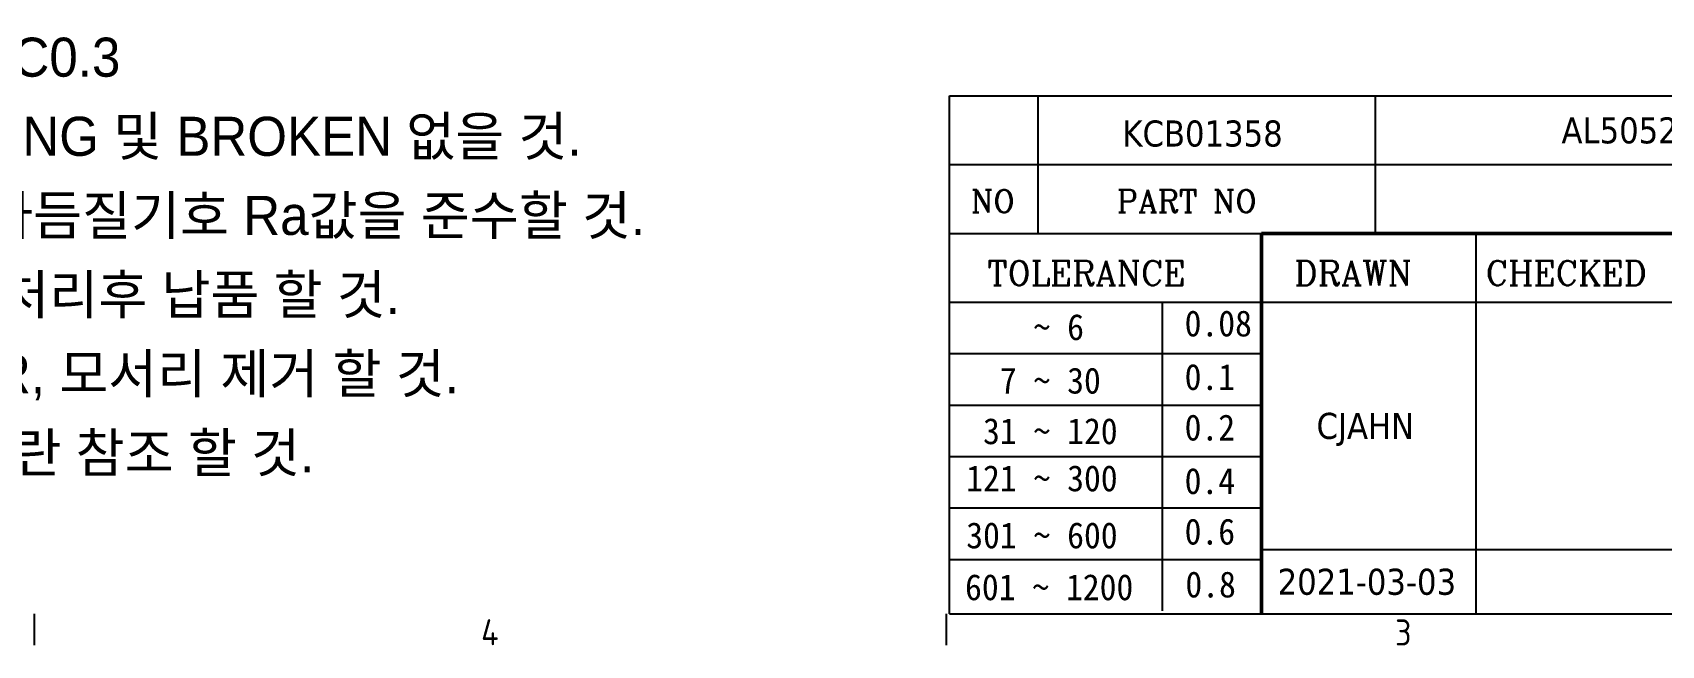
# Model space of a CAD drawing. Header units: millimetres. Extents: x 0 to 1682, y 0 to 1188.
# Drawn here: x 1121.1 to 1371.4, y 35.2 to 129.3 of the extents above; entities that cross this region are included whole.
import ezdxf
from ezdxf.enums import TextEntityAlignment as Align

# ---------------------------------------------------------------- set-up
doc = ezdxf.new("R2010")
doc.units = ezdxf.units.MM
doc.header["$LTSCALE"] = 2
doc.layers.get('0').update_dxf_attribs({"color": 3, "lineweight": 25})
for name, color, linetype, lineweight in [('경계(ISO)', 7, 'Continuous', 25), ('기호(ISO)', 5, 'Continuous', 25), ('제목(ISO)', 5, 'Continuous', 50)]:
    doc.layers.add(name, color=color, linetype=linetype, lineweight=lineweight)
doc.styles.add('HAN_291', font='')
doc.styles.add('ISO Proportional', font='arial.ttf')
doc.styles.add('RC_284', font='ROMANC.shx')
doc.styles.add('RC_287', font='ROMANC.shx')
doc.styles.add('문자 텍스트_PSTEK_POSCO', font='isocp.shx')
doc.styles.add('텍스트 스타일198', font='tahoma.ttf')
doc.styles.get('HAN_291').set_extended_font_data('GulimChe')

# ---------------------------------------------------------------- blocks, each defined once
blk = doc.blocks.new('경계 Default Border')
at = {"layer": '경계(ISO)'}
for p, q in [((560.67, 20), (560.67, 17.6)), ((630.75, 20), (630.75, 17.6))]:
    blk.add_line(p, q, dxfattribs=at)
at = {"layer": '경계(ISO)', "color": 2, "char_height": 2, "attachment_point": 7, "style": '문자 텍스트_PSTEK_POSCO'}
for s, insert in [('4', (595.02, 17.6)), ('3', (665.24, 17.58))]:
    blk.add_mtext(s, dxfattribs=dict(at, insert=insert))
blk = doc.blocks.new('제목 블록 PSTEK')
at = {"color": 180}
for p, q in [((182.48, 11.79), (182.48, 51.57)), ((182.48, 51.57), (372.48, 51.57)), ((189.27, 51.57), (189.27, 41.01)), ((215.22, 41.01), (215.22, 51.57)), ((182.48, 46.29), (372.48, 46.29)), ((182.48, 41.01), (206.45, 41.01)), ((222.94, 11.79), (222.94, 41.01)), ((182.48, 35.73), (206.45, 35.73)), ((198.86, 12.03), (198.86, 35.73)), ((206.45, 35.73), (372.48, 35.73)), ((182.48, 31.78), (206.45, 31.78)), ((182.48, 27.83), (206.45, 27.83)), ((182.48, 23.88), (206.45, 23.88)), ((182.48, 19.93), (206.45, 19.93)), ((206.45, 16.74), (255.92, 16.74)), ((182.48, 15.98), (206.45, 15.98)), ((182.48, 11.79), (372.48, 11.79))]:
    blk.add_line(p, q, dxfattribs=at)
at = {"color": 7, "lineweight": 50}
for p, q in [((206.45, 11.79), (206.45, 41.01)), ((206.45, 41.01), (372.48, 41.01))]:
    blk.add_line(p, q, dxfattribs=at)
at = {"layer": '제목(ISO)', "lineweight": 18}
blk.add_line((182.48, 35.73), (182.48, 11.79), dxfattribs=at)
at = {"color": 2}
for s, height, style, p in [('NO', 1.742, 'RC_284', (184.14, 42.62)), ('PART NO', 1.742, 'RC_284', (195.34, 42.62)), (' TOLERANCE', 1.9, 'RC_287', (184.09, 37.01)), ('DRAWN', 1.9, 'RC_287', (208.98, 37.01)), ('CHECKED', 1.9, 'RC_287', (223.69, 37.01)), ('0.08', 2, 'HAN_291', (200.55, 33.1)), ('    ~ 6', 2, 'HAN_291', (183.77, 32.82)), ('  7 ~ 30', 2, 'HAN_291', (183.77, 28.71)), ('0.1', 2, 'HAN_291', (200.55, 28.99)), (' 31 ~ 120', 2, 'HAN_291', (183.77, 24.83)), ('0.2', 2, 'HAN_291', (200.55, 25.11)), ('121 ~ 300', 2, 'HAN_291', (183.77, 21.21)), ('0.4', 2, 'HAN_291', (200.55, 21)), ('301 ~ 600', 2, 'HAN_291', (183.77, 16.83)), ('0.6', 2, 'HAN_291', (200.55, 17.12)), ('0.8', 2, 'HAN_291', (200.61, 13.06)), ('601 ~ 1200', 2, 'HAN_291', (183.68, 12.85))]:
    blk.add_text(s, height=height, dxfattribs=dict(at, style=style)).set_placement(p)
at = {"layer": '제목(ISO)', "color": 7, "style": '텍스트 스타일198'}
for tag, p in [('4._COLOR_001', (314.39, 49.66)), ('설명_001', (229.51, 47.92)), ('재질_001', (290.6, 47.93)), ('질량\\P3;_001', (350.21, 48.16)), ('부품_번호_001', (195.77, 47.68)), ("3._Q'TY_001", (312.71, 47.92)), ('4._COLOR_002', (318.41, 46.24)), ('제목_001', (335.91, 32.12)), ('부품_번호_001', (334.43, 26.81)), ('설계자_001', (210.68, 25.23)), ('프로젝트_001', (270.79, 16.71)), ('시트_크기_001', (260.84, 14.83)), ('작성_날짜_001', (207.69, 13.27)), ('프로젝트_002', (275.97, 13.28))]:
    blk.add_attdef(tag, p, '', height=2, dxfattribs=at)
for tag, p in [('1._MODEL_NAME', (341.23, 38.37)), ('점검자', (231.18, 26.23)), ('엔지니어링_승인자', (247.67, 26.23)), ('점검_날짜', (231.18, 14.27)), ('엔지니어링_승인_날짜', (247.67, 14.27))]:
    blk.add_attdef(tag, text='', height=2, dxfattribs=at).set_placement(p, align=Align.MIDDLE_CENTER)
blk = doc.blocks.new('주석-판금')
at = {"layer": '기호(ISO)', "color": 2, "insert": (-40.78, 16.76), "char_height": 3, "width": 116.6778, "attachment_point": 1, "line_spacing_factor": 1.214608, "style": 'ISO Proportional'}
blk.add_mtext('\\f굴림|b0|i0;\\H3.0000;1.  일반  모따기 C0.3\\P2.  가공후 CHIPING 및 BROKEN 없을 것.\\P3.  표면조도는 다듬질기호 Ra값을 준수할 것.\\P4.  CLEANING 처리후 납품 할 것.\\P5.  유해한 BURR, 모서리 제거 할 것.\\P6.  후처리:  표제란 참조 할 것.', dxfattribs=at)

msp = doc.modelspace()

# ---------------------------------------------------------------- block references
at = {"xscale": 2, "yscale": 2, "zscale": 2}
for name, p in [('경계 Default Border', (0, 0)), ('주석-판금', (1144.4893, 94.979))]:
    msp.add_blockref(name, p, dxfattribs=at)
ref = msp.add_blockref('제목 블록 PSTEK', (897.0484, 16.418), dxfattribs=dict(xscale=2, yscale=2, zscale=2))
ref.add_attrib('설계자_001', 'CJAHN', (1318.4132, 66.8842), dxfattribs={"layer": '제목(ISO)', "color": 7, "height": 4, "style": '텍스트 스타일198'})
ref.add_attrib('작성_날짜_001', '2021-03-03', (1312.4374, 42.95), dxfattribs={"layer": '제목(ISO)', "color": 7, "height": 4, "style": '텍스트 스타일198'})
ref.add_attrib('설명_001', 'AL5052 t=1.5*158.5*385*606', (1356.0599, 112.2629), dxfattribs={"layer": '제목(ISO)', "color": 7, "height": 4, "style": '텍스트 스타일198'})
ref.add_attrib('부품_번호_001', 'KCB01358', (1288.5821, 111.7781), dxfattribs={"layer": '제목(ISO)', "color": 7, "height": 4, "style": '텍스트 스타일198'})

doc.saveas('drawing.dxf')
